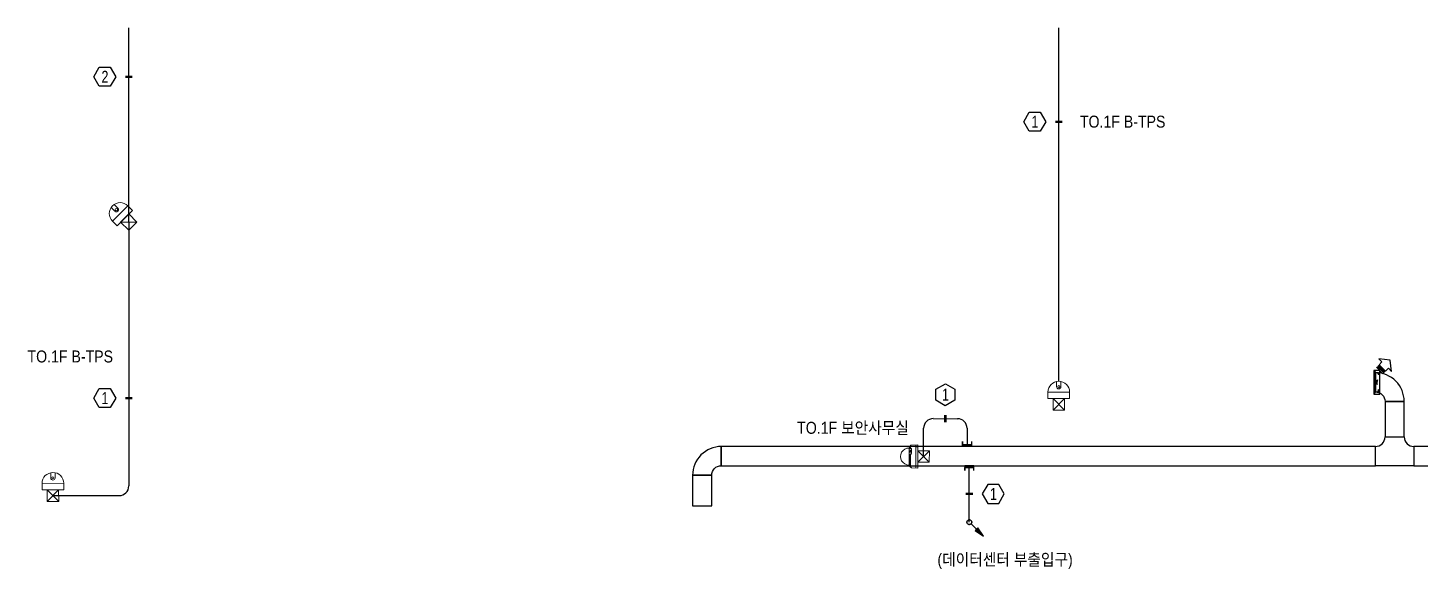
# Model space of a CAD drawing. Header units: millimetres. Extents: x 89860 to 502050, y -351975 to 882300.
# Drawn here: x 407017 to 450544, y -292220 to -275300 of the extents above; entities that cross this region are included whole.
import ezdxf
from ezdxf.enums import TextEntityAlignment as Align

# ---------------------------------------------------------------- set-up
doc = ezdxf.new("R2010")
doc.units = ezdxf.units.MM
doc.header["$LTSCALE"] = 150
doc.linetypes.add('D1', pattern=[3, 1, -1, 1])
doc.layers.get('0').update_dxf_attribs({"lineweight": 0})
doc.layers.add('-----16 CCTV', color=3, linetype='Continuous', lineweight=0)
for name, color, linetype in [('-----17 CCTV Cable', 4, 'Continuous'), ('-----20 General Symbol', 3, 'Continuous'), ('-----27 Communication Cable Tray', 2, 'Continuous'), ('-----29 Indicator', 1, 'Continuous'), ('-----30 Text', 2, 'Continuous')]:
    doc.layers.add(name, color=color, linetype=linetype)
doc.styles.add('ELEC', font='')
doc.styles.get('ELEC').set_extended_font_data('Dotum')

# ---------------------------------------------------------------- blocks, each defined once
blk = doc.blocks.new('Dome Camera')
at = {"layer": '-----16 CCTV', "linetype": 'Continuous'}
for p, q in [((-180, 180), (180, -180)), ((180, 180), (-180, -180)), ((339, -180), (-339, -180)), ((-339, -180), (-339, -383)), ((-339, -383), (339, -383)), ((339, -383), (339, -180))]:
    blk.add_line(p, q, dxfattribs=at)
at = {"layer": '-----16 CCTV', "linetype": 'Continuous', "lineweight": 0}
for p, q in [((-339, -180), (339, -180)), ((-339, -383), (-339, -180)), ((339, -180), (339, -383)), ((-68, -553), (-68, -715)), ((68, -553), (68, -715))]:
    blk.add_line(p, q, dxfattribs=at)
at = {"layer": '-----16 CCTV', "linetype": 'Continuous'}
blk.add_lwpolyline([(180, 180), (-180, 180), (-180, -180), (180, -180)], close=True, dxfattribs=at)
blk.add_lwpolyline([(-68, -715), (-68, -553, -1), (68, -553), (68, -715)], format="xyb", dxfattribs=at)
at = {"layer": '-----16 CCTV', "linetype": 'Continuous', "lineweight": 0}
blk.add_circle((0, -553), 33.9, dxfattribs=at)
blk.add_circle((0, -553), 33.9, dxfattribs=at)
blk.add_arc((0, -383), 339, 180, 0, dxfattribs=at)
at = {"layer": '-----16 CCTV', "linetype": 'Continuous'}
blk.add_arc((0, -383), 339, 180, 0, dxfattribs=at)
blk = doc.blocks.new('cctv')
at = {"color": 3}
for p, q in [((571.4, 115.7), (569.7, 148.2)), ((570.2, 148.7), (678.9, 148.7)), ((570.2, 139.2), (679, 139.2)), ((576.7, 148.7), (577.1, 148.2)), ((577.1, 148.2), (577.1, 145)), ((578.8, 148.2), (578.8, 144.7)), ((579.4, 148.7), (578.9, 148.3)), ((677.9, 119), (679.4, 148.2)), ((571.9, 114.9), (577.5, 111.3)), ((572.4, 115), (583.7, 115)), ((577.5, 111.2), (584.3, 111.2)), ((577.6, 111.2), (579.4, 110.4)), ((579.4, 110.4), (586.2, 110.4)), ((579.5, 110.4), (582, 107.9)), ((582.3, 107.7), (666.6, 107.7)), ((588.2, 118.5), (583.7, 115)), ((583.7, 115), (584.8, 112.9)), ((588.2, 118.5), (588.5, 114)), ((588.2, 118.5), (609.4, 118.5)), ((609.4, 118.5), (616.4, 115)), ((616.4, 115), (673.6, 115)), ((623.7, 111.2), (664.8, 111.2)), ((625.2, 110.4), (662.4, 110.4)), ((677.8, 118.6), (667, 107.9)), ((673.5, 114.3), (667, 107.9)), ((673.6, 115), (667.9, 112)), ((676.2, 118.6), (673.5, 114.4)), ((677.8, 118.6), (674.7, 115.6)), ((676.2, 118.6), (677.4, 118.6))]:
    blk.add_line(p, q, dxfattribs=at)
for centre, radius, start, end in [((570.2, 148.2), 0.5, 90, 183), ((577, 148.2), 0.1, 0, 40.57536), ((577.6, 145), 0.5, 180, 194.56231), ((582.2, 146.2), 5.21, 194.56231, 215.7363), ((578, 143.2), 0.1, 215.7363, 323.51772), ((574.7, 145.6), 4.23, 323.51772, 345.92431), ((578.9, 148.2), 0.1, 131.7099, 180), ((578.3, 144.7), 0.5, 345.92431, 0), ((678.9, 148.2), 0.5, 357, 90), ((572.4, 116), 1, 183, 270), ((572.4, 115.7), 1, 183, 237), ((577.7, 111.7), 0.5, 237, 248.54275), ((582.3, 108.2), 0.5, 225, 270), ((584.3, 111.7), 0.5, 270, 327.71561), ((583.5, 112.2), 1.45, 327.71561, 27.55723), ((624.6, 107.4), 39.7, 179.60346, 0.39654), ((585.5, 113.2), 2.92, 283.53833, 356.27897), ((582.3, 114), 6.28, 351.19021, 0.11217), ((592.8, 96.2), 27.8, 42.42581, 53.34707), ((625.2, 128.1), 17.7, 227.79873, 269.94754), ((625.5, 123.9), 12.8, 224.15015, 261.84985), ((662.4, 120.4), 10, 270, 300.5966), ((664.8, 118.2), 7, 270, 297), ((666.6, 108.2), 0.5, 270, 315), ((673.1, 114.7), 0.5, 315, 327.14354), ((673.6, 115.5), 0.5, 269.97812, 327.14354), ((677.4, 119.1), 0.5, 270.03143, 357), ((677.4, 119), 0.5, 315, 357)]:
    blk.add_arc(centre, radius, start, end, dxfattribs=at)
blk.add_ellipse((600.2, 114.5), major_axis=(-3.19, 3.62), ratio=0.586672, start_param=5.886521, end_param=12.007448, dxfattribs=at)
blk = doc.blocks.new('DomeCamera(운영동)')
at = {"layer": '-----16 CCTV', "linetype": 'Continuous'}
for p, q in [((-180, 180), (180, -180)), ((180, 180), (-180, -180)), ((-180, 180), (180, -180)), ((180, 180), (-180, -180))]:
    blk.add_line(p, q, dxfattribs=at)
blk.add_lwpolyline([(180, 180), (-180, 180), (-180, -180), (180, -180)], close=True, dxfattribs=at)
blk.add_lwpolyline([(180, 180), (-180, 180), (-180, -180), (180, -180)], close=True, dxfattribs=at)
at = {"layer": '-----16 CCTV', "xscale": 6.692737491887292, "yscale": 6.692737491887292, "zscale": 6.692737491887292}
blk.add_blockref('cctv', (-4180, -1175), dxfattribs=at)
blk = doc.blocks.new('O08')
blk.add_hatch(color=256).paths.add_polyline_path([(120, 51), (-120, 51), (-120, 0), (120, 0)])
blk.add_lwpolyline([(120, 127.5), (120, 0), (-120, 0), (-120, 127.5), (-120, 51), (120, 51)])
blk = doc.blocks.new('O03')
at = {"linetype": 'Continuous'}
for p, q in [((-101, 101), (101, -101)), ((-74, 127), (127, -74)), ((-48, 154), (154, -48)), ((-27, 366), (69, 270)), ((-27, 366), (321, 321)), ((69, 270), (-21, 180)), ((-21, 180), (180, -21)), ((270, 69), (180, -21)), ((270, 69), (366, -27)), ((321, 321), (366, -27))]:
    blk.add_line(p, q, dxfattribs=at)
blk = doc.blocks.new('O01')
blk.add_hatch(color=256).paths.add_polyline_path([(-149, -218), (-218, -149), (-368, -368)])
blk.add_line((-46, -46), (-184, -184))
blk.add_lwpolyline([(-368, -368), (-149, -218), (-218, -149), (-368, -368)])
blk.add_circle((0, 0), 65)
for p in [(-65, 0), (-65, 0), (0, 65), (0, 65), (65, 0), (65, 0), (0, -65), (0, -65)]:
    blk.add_point(p)

msp = doc.modelspace()

# ---------------------------------------------------------------- linework, layer by layer
at = {"layer": '-----17 CCTV Cable'}
for p, q in [((410173, -281373), (410173, -275300)), ((439246, -286348), (439246, -275300, 0)), ((410173, -281373), (410173, -289620)), ((435322, -287515), (436078, -287516)), ((435020, -288700), (435021, -287815)), ((436378, -287817), (436378, -288386)), ((436450, -290750), (436450, -288986)), ((407801, -289920), (409873, -289920))]:
    msp.add_line(p, q, dxfattribs=at)
for centre, start, end in [((435321, -287815), 89.9182, 179.9182), ((436078, -287816, 0), 359.9182, 89.9182), ((409873, -289620), 270, 0)]:
    msp.add_arc(centre, 300, start, end, dxfattribs=at)
at = {"layer": '-----27 Communication Cable Tray', "color": 1, "elevation": 0}
msp.add_lwpolyline([(449281, -286011), (449101, -286011), (449101, -286746), (449281, -286746), (449281, -286011)], dxfattribs=at)
at = {"layer": '-----27 Communication Cable Tray', "color": 1, "linetype": 'D1', "elevation": 0}
for points in [[(449281, -286011), (449101, -286746)], [(449281, -286746), (449101, -286011)]]:
    msp.add_lwpolyline(points, dxfattribs=at)
at = {"layer": '-----27 Communication Cable Tray', "elevation": 0}
for points in [[(449146, -286056), (449101, -286056), (449101, -286701), (449146, -286701), (449146, -286056)], [(449236, -286124), (449236, -286079), (449146, -286079), (449146, -286679), (449236, -286679), (449236, -286634)], [(428397, -289286), (427797, -289286)]]:
    msp.add_lwpolyline(points, dxfattribs=at)
for points in [[(449146, -286679), (449146, -286679, -0.414214), (449446, -286979), (449446, -286979), (450046, -286979, 0.414214), (449146, -286079)], [(450346, -288386), (450346, -288986), (450346, -288986), (449146, -288986), (449146, -288386, 0.414214), (449446, -288086), (450046, -288086), (450046, -288086, 0.414214)], [(428397, -289286), (428397, -289286, -0.414214), (428697, -288986), (428697, -288986), (428697, -288386, 0.414214), (427797, -289286)]]:
    msp.add_lwpolyline(points, format="xyb", close=True, dxfattribs=at)
for points in [[(450046, -288086), (450046, -286979), (449446, -286979), (449446, -288086)], [(449146, -288386), (428697, -288386), (428697, -288986), (449146, -288986)], [(454853, -288386), (450346, -288386), (450346, -288986), (454853, -288986)], [(428397, -290238), (428397, -289286), (427797, -289286), (427797, -290238)]]:
    msp.add_lwpolyline(points, close=True, dxfattribs=at)
at = {"layer": '-----29 Indicator'}
for points in [[(409252, -276533), (409596, -276533), (409767, -276830), (409596, -277127), (409252, -277127), (409080, -276830), (409252, -276533)], [(409252, -286578), (409596, -286578), (409767, -286875), (409596, -287172), (409252, -287172), (409080, -286875), (409252, -286578)], [(435999, -286596), (435998, -286939), (435700, -287110), (435403, -286938), (435404, -286595), (435701, -286423), (435999, -286596)]]:
    msp.add_lwpolyline(points, close=True, dxfattribs=at)
for points in [[(410284, -276830, 74.1, 74.1, 0), (410061, -276830, 0, 0, 0), (409767, -276830, 0, 0, 0)], [(410284, -286875, 74.1, 74.1, 0), (410062, -286875, 0, 0, 0), (409767, -286875, 0, 0, 0)], [(435700, -287627, 74.1, 74.1, 0), (435700, -287404, 0, 0, 0), (435700, -287110, 0, 0, 0)]]:
    msp.add_lwpolyline(points, format="xyseb", dxfattribs=at)
at = {"layer": '-----29 Indicator', "elevation": 0}
for points in [[(438326, -277939), (438669, -277939), (438841, -278236), (438669, -278534), (438326, -278534), (438154, -278236), (438326, -277939)], [(437371, -289571), (437027, -289571), (436855, -289868), (437027, -290166), (437371, -290166), (437542, -289868), (437371, -289571)]]:
    msp.add_lwpolyline(points, close=True, dxfattribs=at)
for points in [[(439358, -278236, 74.1, 74.1, 0), (439135, -278236, 0, 0, 0), (438841, -278236, 0, 0, 0)], [(436339, -289868, 74.1, 74.1, 0), (436561, -289868, 0, 0, 0), (436855, -289868, 0, 0, 0)]]:
    msp.add_lwpolyline(points, format="xyseb", dxfattribs=at)

# ---------------------------------------------------------------- block references
at = {"layer": '-----16 CCTV', "rotation": 224.959508063885}
msp.add_blockref('Dome Camera', (410173, -281373), dxfattribs=at)
at = {"layer": '-----16 CCTV', "xscale": -1, "rotation": 180.0404919361149}
for p in [(439247, -287070), (407801, -289920)]:
    msp.add_blockref('Dome Camera', p, dxfattribs=at)
at = {"layer": '-----16 CCTV', "color": 3, "rotation": 269.9595080638851}
msp.add_blockref('DomeCamera(운영동)', (435020, -288700), dxfattribs=at)
at = {"layer": '-----17 CCTV Cable', "yscale": 1.199999999953434, "zscale": 1.199999999953434}
for p, xscale, rotation in [((436377, -288386), 1.199999999953434, 359.918198125935), ((436450, -288986), -1.199999999953434, 180)]:
    msp.add_blockref('O08', p, dxfattribs=dict(at, xscale=xscale, rotation=rotation))
at = {"layer": '-----20 General Symbol', "xscale": 1.199999999953434, "yscale": 1.199999999953434, "zscale": 1.199999999953434, "rotation": 89.99999999999999}
msp.add_blockref('O01', (436450, -290750), dxfattribs=at)
at = {"layer": '-----27 Communication Cable Tray', "xscale": -1, "rotation": 270}
msp.add_blockref('O03', (449281, -286011), dxfattribs=at)

# ---------------------------------------------------------------- texts
at = {"layer": '-----30 Text', "transparency": 33554687, "style": 'ELEC', "width": 0.8}
for s, p in [('2', (409428, -276830)), ('1', (438502, -278236)), ('1', (409428, -286875)), ('1', (437203, -289868))]:
    msp.add_text(s, height=375, dxfattribs=at).set_placement(p, align=Align.MIDDLE_CENTER)
at = {"layer": '-----30 Text', "style": 'ELEC', "width": 0.9}
for s, p in [('TO.1F B-TPS', (441244, -278232, 0)), ('TO.1F B-TPS', (408344, -285572, 0)), ('TO.1F 보안사무실', (432814, -287798, 0)), ('(데이터센터 부출입구)', (437568, -291950, 0))]:
    msp.add_text(s, height=375, dxfattribs=at).set_placement(p, align=Align.MIDDLE)
at = {"layer": '-----30 Text', "transparency": 33554687, "style": 'ELEC', "width": 0.8}
msp.add_text('1', height=375, rotation=359.9182, dxfattribs=at).set_placement((435705, -286762), align=Align.MIDDLE_CENTER)

doc.saveas('drawing.dxf')
